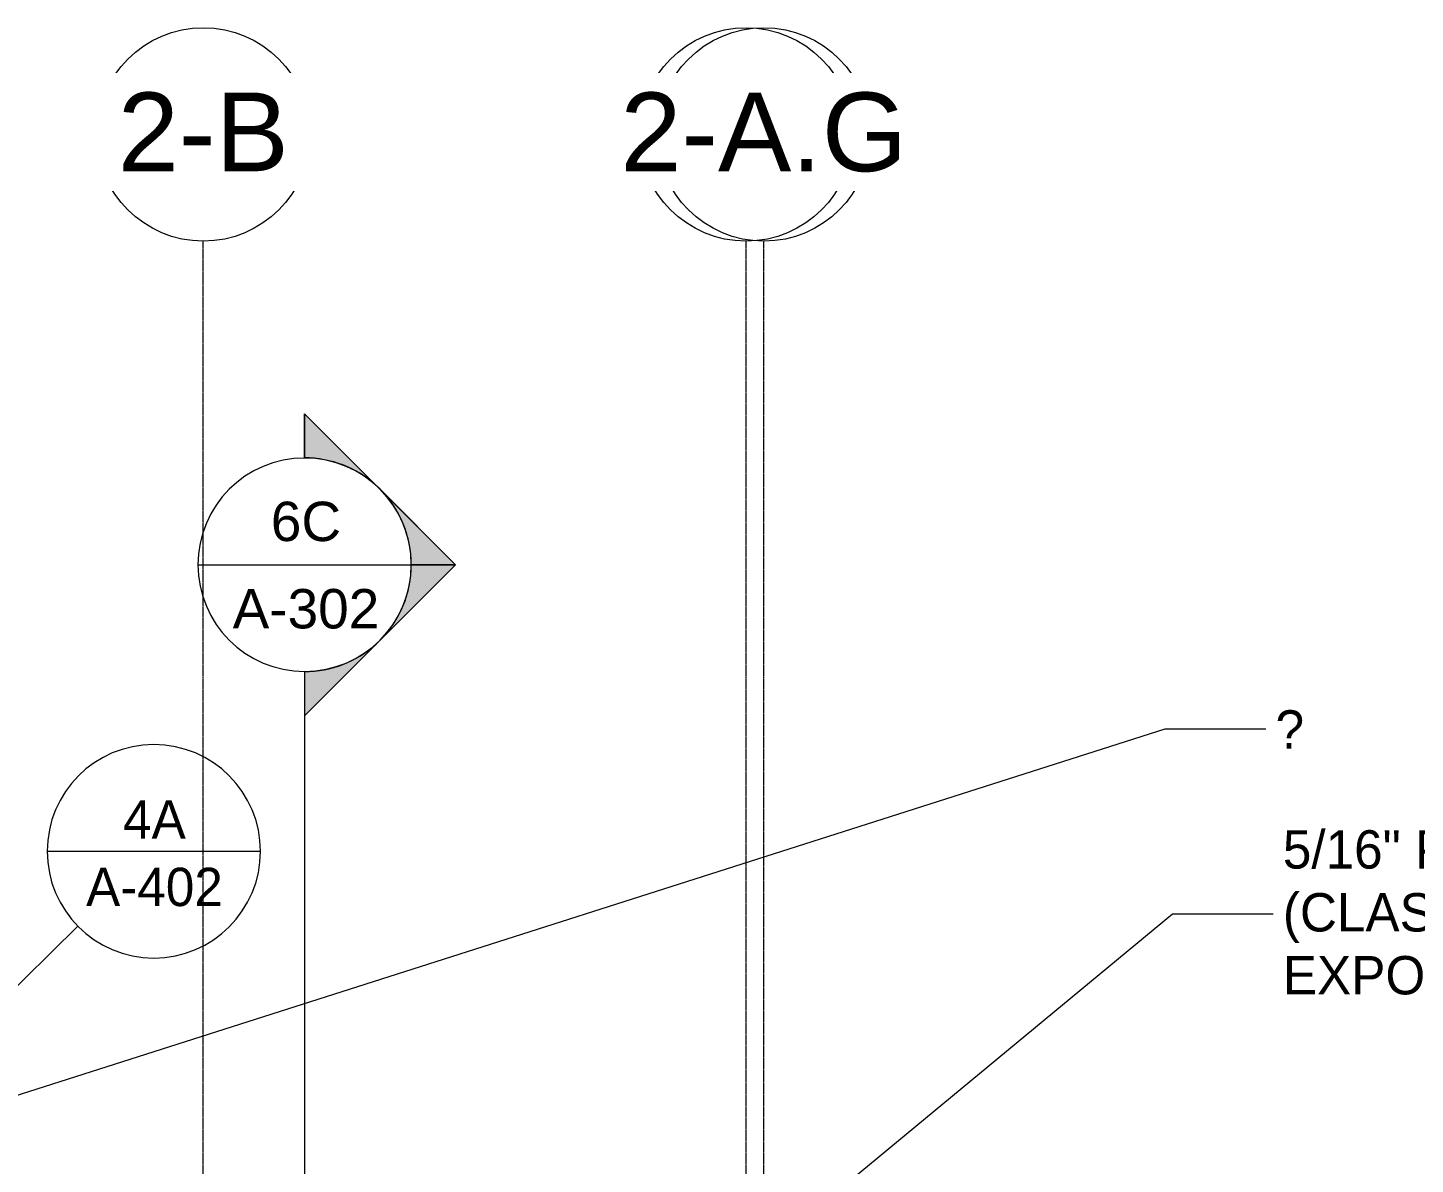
# Model space of a CAD drawing. Header units: inches. Extents: x 21386 to 98546, y -290 to 853.
# Drawn here: x 33033 to 33657, y 324 to 835 of the extents above; entities that cross this region are included whole.
import ezdxf

# ---------------------------------------------------------------- set-up
doc = ezdxf.new("R2010")
doc.units = ezdxf.units.IN
doc.header["$MEASUREMENT"] = 0
doc.linetypes.add('Grid Line 1_2_', pattern=[0.875, 0.5, -0.125, 0.125, -0.125])
for name, color, linetype, lineweight in [('A-ANNO-IDEN', 131, 'Continuous', 9), ('A-ANNO-SYMB', 150, 'Continuous', 9), ('G-ANNO-SYMB', 111, 'Continuous', 9), ('S-GRID', 1, 'Continuous', 9), ('S-GRID-IDEN', 1, 'Continuous', 9)]:
    doc.layers.add(name, color=color, linetype=linetype, lineweight=lineweight)
doc.styles.add('Arial_2', font='arial.ttf', dxfattribs={"height": 35.407186})
doc.styles.add('Arial_3', font='arial.ttf', dxfattribs={"height": 17.703593})
doc.styles.add('Century Gothic', font='GOTHIC.TTF', dxfattribs={"height": 17.245342})

# ---------------------------------------------------------------- blocks, each defined once
blk = doc.blocks.new('Section - Section Head - Filled-1526-Building Section - North_South looking East _ Fitness Center')
at = {"layer": 'G-ANNO-SYMB'}
h = blk.add_hatch(color=256, dxfattribs=at)
edge = h.paths.add_edge_path(flags=0)
edge.add_arc((22248.83, 593.16), 48.06, 47.9216, 90)
edge.add_line((22248.83, 641.22), (22248.83, 661.04))
edge.add_line((22248.83, 661.04), (22281.04, 628.83))
h = blk.add_hatch(color=256, dxfattribs=at)
edge = h.paths.add_edge_path(flags=0)
edge.add_line((22282.77, 627.1), (22316.72, 593.16))
edge.add_line((22316.72, 593.16), (22296.83, 593.16))
edge.add_arc((22248.83, 593.16), 48, 360, 405)
h = blk.add_hatch(color=256, dxfattribs=at)
edge = h.paths.add_edge_path(flags=0)
edge.add_arc((22248.83, 593.16), 48, 315, 360)
edge.add_line((22296.83, 593.16), (22316.72, 593.16))
edge.add_line((22316.72, 593.16), (22282.77, 559.22))
h = blk.add_hatch(color=256, dxfattribs=at)
edge = h.paths.add_edge_path(flags=0)
edge.add_line((22281.04, 557.48), (22248.83, 525.27))
edge.add_line((22248.83, 525.27), (22248.83, 545.09))
edge.add_arc((22248.83, 593.16), 48.06, 270, 312.0784)
for p, q in [((22316.72, 593.16), (22248.83, 661.04)), ((22248.83, 641.16), (22248.83, 661.04)), ((22281.04, 628.83), (22248.83, 661.04)), ((22248.83, 661.04), (22248.83, 641.22)), ((22316.72, 593.16), (22282.77, 627.1)), ((22316.72, 593.16), (22248.83, 525.27)), ((22282.77, 559.22), (22316.72, 593.16)), ((22296.83, 593.16), (22316.72, 593.16)), ((22316.72, 593.16), (22296.83, 593.16)), ((22248.83, 525.27), (22281.04, 557.48)), ((22248.83, 545.16), (22248.83, 525.27)), ((22248.83, 545.09), (22248.83, 525.27))]:
    blk.add_line(p, q, dxfattribs=at)
for radius, start, end in [(48, 90, 270), (48.06, 47.9216, 90), (48, 270, 90), (48, 360, 45), (48, 315, 360), (48.06, 270, 312.0784)]:
    blk.add_arc((22248.83, 593.16), radius, start, end, dxfattribs=at)
blk = doc.blocks.new('Grid - Grid Head - Circle-14747-Building Section - North_South looking East _ Fitness Center')
at = {"layer": 'S-GRID-IDEN'}
blk.add_circle((21143.8, 786.66), 48, dxfattribs=at)
blk = doc.blocks.new('Section - Callout Head-19020-Building Section - North_South looking East _ Fitness Center')
at = {"layer": 'A-ANNO-SYMB'}
blk.add_line((22472.78, 464.27), (22568.78, 464.27), dxfattribs=at)
for start, end in [(0, 180), (180, 360)]:
    blk.add_arc((22520.78, 464.27), 48, start, end, dxfattribs=at)

msp = doc.modelspace()

# ---------------------------------------------------------------- linework, layer by layer
at = {"layer": 'A-ANNO-IDEN', "color": 153}
for p, q in [((32979.14, 338.9), (33544.86, 519.32)), ((33544.86, 519.32), (33594.54, 519.32)), ((33282.89, 216.91), (33548.13, 436.21)), ((33548.13, 436.21), (33597.82, 436.21))]:
    msp.add_line(p, q, dxfattribs=at)
at = {"layer": 'A-ANNO-SYMB'}
msp.add_line((33008.78, 384.59), (33055.52, 430.6), dxfattribs=at)
at = {"layer": 'G-ANNO-SYMB'}
for p, q in [((33109.58, 593.16), (33205.58, 593.16)), ((33157.58, 545.16), (33157.58, -79.66))]:
    msp.add_line(p, q, dxfattribs=at)
at = {"layer": 'S-GRID', "linetype": 'Grid Line 1_2_'}
for p, q in [((33112, -273.16), (33112, 738.66)), ((33112, -273.16), (33112, 738.66)), ((33356.25, -273.16), (33356.25, 738.66)), ((33356.25, -273.16), (33356.25, 738.66)), ((33364.25, -273.16), (33364.25, 738.66)), ((33364.25, -273.16), (33364.25, 738.66))]:
    msp.add_line(p, q, dxfattribs=at)

# ---------------------------------------------------------------- block references
at = {"layer": 'A-ANNO-SYMB'}
msp.add_blockref('Section - Callout Head-19020-Building Section - North_South looking East _ Fitness Center', (10568.95, 0), dxfattribs=at)
at = {"layer": 'G-ANNO-SYMB'}
msp.add_blockref('Section - Section Head - Filled-1526-Building Section - North_South looking East _ Fitness Center', (10908.75, 0), dxfattribs=at)
at = {"layer": 'S-GRID-IDEN'}
for p in [(11968.2, 0), (12212.45, 0)]:
    msp.add_blockref('Grid - Grid Head - Circle-14747-Building Section - North_South looking East _ Fitness Center', p, dxfattribs=at)

# ---------------------------------------------------------------- texts
at = {"layer": 'A-ANNO-SYMB', "char_height": 17.245, "attachment_point": 2, "line_spacing_factor": 0.984117, "style": 'Century Gothic'}
for s, insert, width in [('4A', (33090, 487.26), 36.936), ('A-402', (33090, 456.87), 77.76)]:
    msp.add_mtext(s, dxfattribs=dict(at, insert=insert, width=width))
at = {"layer": 'G-ANNO-SYMB', "char_height": 17.704, "attachment_point": 2, "line_spacing_factor": 0.938532, "style": 'Arial_3'}
for s, insert, width in [('6C', (33158.19, 621.5), 37.584), ('A-302', (33158.19, 582.22), 78.624)]:
    msp.add_mtext(s, dxfattribs=dict(at, insert=insert, width=width))

# ---------------------------------------------------------------- next in the draw order: texts
at = {"layer": 'A-ANNO-IDEN', "attachment_point": 1, "line_spacing_factor": 0.984117, "style": 'Century Gothic', "bg_fill": 3, "box_fill_scale": 1.25, "bg_fill_color": 0, "bg_fill_transparency": 0}
for s, insert, char_height, width in [('?', (33594.54, 527.71), 17.25, 16.632), ('5/16" PHENOLIC RESIN PANELS\\P(CLASS A FLAME SPREAD) -\\PEXPOSED FASTENERS', (33597.82, 473.75), 17.2453, 407.16)]:
    msp.add_mtext(s, dxfattribs=dict(at, insert=insert, char_height=char_height, width=width))
at = {"layer": 'S-GRID-IDEN', "char_height": 35.407, "width": 85.104, "attachment_point": 2, "line_spacing_factor": 0.938532, "style": 'Arial_2', "bg_fill": 3, "box_fill_scale": 1.25, "bg_fill_color": 0, "bg_fill_transparency": 0}
for s, insert in [('3-2', (33111.99, 805.53)), ('3-1', (33356.24, 805.53))]:
    msp.add_mtext(s, dxfattribs=dict(at, insert=insert))

# ---------------------------------------------------------------- next in the draw order: block references
at = {"layer": 'S-GRID-IDEN'}
for p in [(11968.2, 0), (12220.45, 0)]:
    msp.add_blockref('Grid - Grid Head - Circle-14747-Building Section - North_South looking East _ Fitness Center', p, dxfattribs=at)

# ---------------------------------------------------------------- next in the draw order: texts
at = {"layer": 'S-GRID-IDEN', "char_height": 35.407, "attachment_point": 2, "line_spacing_factor": 0.938532, "style": 'Arial_2', "bg_fill": 3, "box_fill_scale": 1.25, "bg_fill_color": 0, "bg_fill_transparency": 0}
for s, insert, width in [('2-B', (33111.99, 805.53), 91.584), ('3-1.G', (33364.24, 805.53), 147.312)]:
    msp.add_mtext(s, dxfattribs=dict(at, insert=insert, width=width))

# ---------------------------------------------------------------- next in the draw order: block references
at = {"layer": 'S-GRID-IDEN'}
msp.add_blockref('Grid - Grid Head - Circle-14747-Building Section - North_South looking East _ Fitness Center', (12212.45, 0), dxfattribs=at)

# ---------------------------------------------------------------- next in the draw order: texts
at = {"layer": 'S-GRID-IDEN', "insert": (33356.24, 805.53), "char_height": 35.407, "width": 91.584, "attachment_point": 2, "line_spacing_factor": 0.938532, "style": 'Arial_2', "bg_fill": 3, "box_fill_scale": 1.25, "bg_fill_color": 0, "bg_fill_transparency": 0}
msp.add_mtext('2-A', dxfattribs=at)

# ---------------------------------------------------------------- next in the draw order: block references
at = {"layer": 'S-GRID-IDEN'}
msp.add_blockref('Grid - Grid Head - Circle-14747-Building Section - North_South looking East _ Fitness Center', (12220.45, 0), dxfattribs=at)

# ---------------------------------------------------------------- next in the draw order: texts
at = {"layer": 'S-GRID-IDEN', "insert": (33364.24, 805.53), "char_height": 35.407, "width": 153.792, "attachment_point": 2, "line_spacing_factor": 0.938532, "style": 'Arial_2', "bg_fill": 3, "box_fill_scale": 1.25, "bg_fill_color": 0, "bg_fill_transparency": 0}
msp.add_mtext('2-A.G', dxfattribs=at)

doc.saveas('drawing.dxf')
